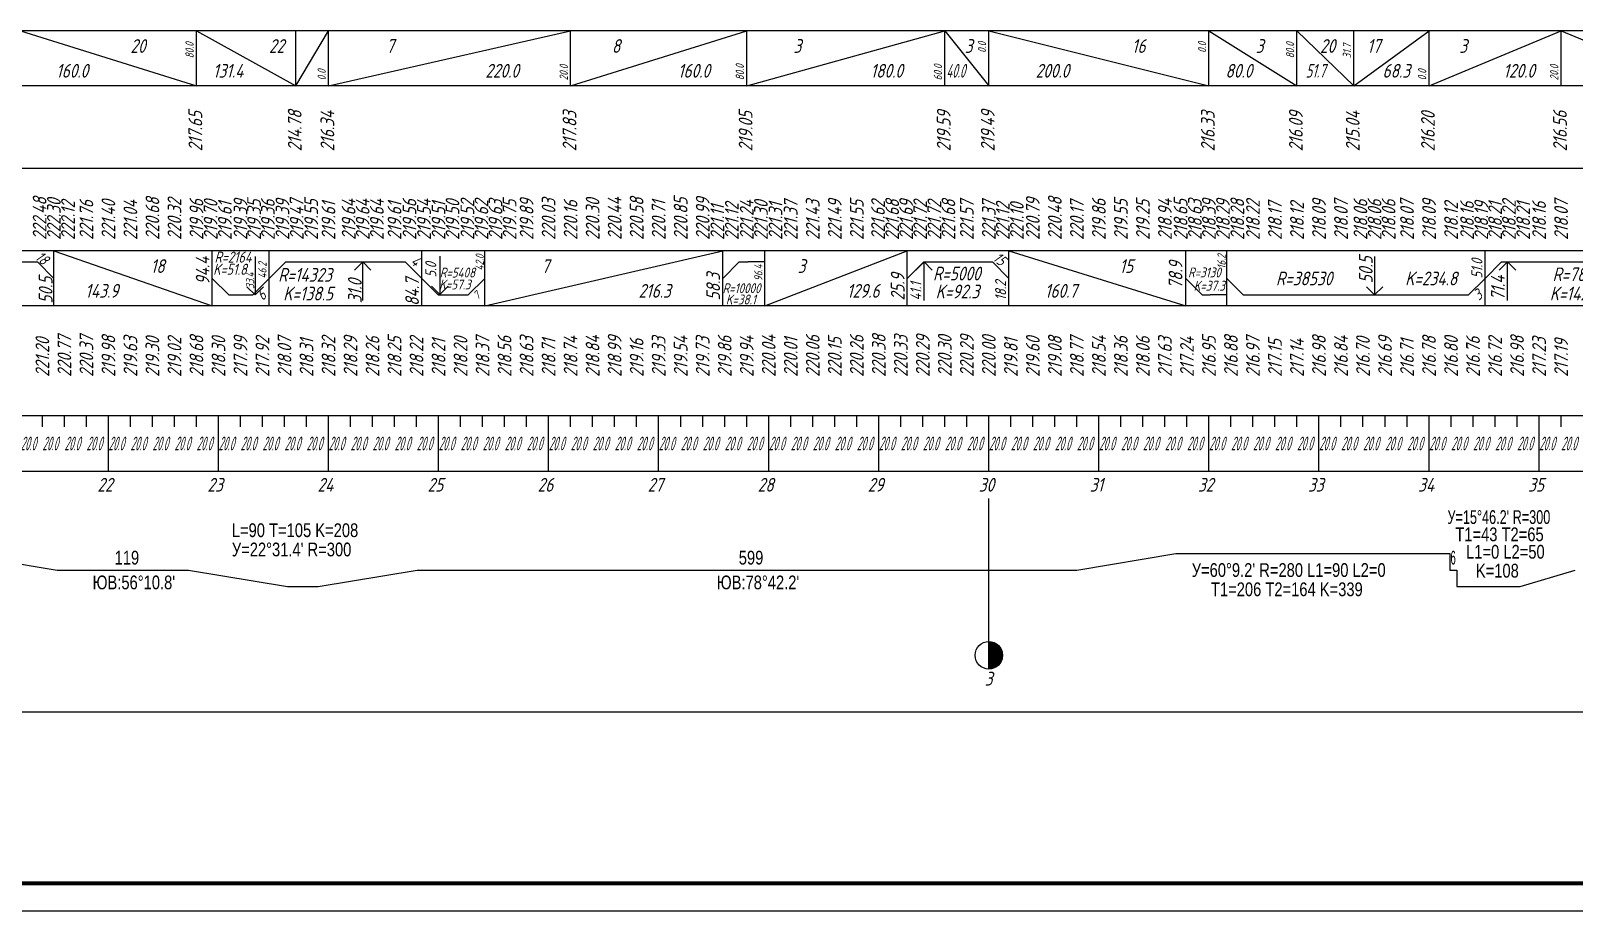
# Model space of a CAD drawing. Extents: x 2172 to 5772, y -842 to -248.
# Drawn here: x 2693.1 to 2973.6, y -842.5 to -682.5 of the extents above; entities that cross this region are included whole.
import ezdxf

# ---------------------------------------------------------------- set-up
doc = ezdxf.new("R2010")
doc.units = 0
doc.header["$MEASUREMENT"] = 0
doc.linetypes.add('CONTI', pattern=[0])
doc.linetypes.add('TP0', pattern=[0])
doc.layers.get('0').update_dxf_attribs({"linetype": 'CONTINUOUS'})
for name, color, linetype in [('RAMKA', 7, 'CONTI'), ('КРАСНЫЕ_ОТМЕТКИ', 1, 'CONTINUOUS'), ('ОСЬ_УКЛОН_И_КРИВАЯ', 1, 'CONTINUOUS'), ('ОТМЕТКИ_КЮВЕТОВ', 7, 'CONTINUOUS'), ('ПИКЕТЫ', 7, 'CONTINUOUS'), ('ТАБЛИЦА', 7, 'CONTINUOUS'), ('ЧЕРНЫЕ_ОТМЕТКИ', 7, 'CONTINUOUS')]:
    doc.layers.add(name, color=color, linetype=linetype)
doc.styles.add('ГОСТ', font='gost.TTF', dxfattribs={"oblique": 15, "height": 1})

msp = doc.modelspace()

# ---------------------------------------------------------------- linework, layer by layer
msp.add_line((3107.23, -682.48), (2267.23, -682.48))
at = {"linetype": 'TP0'}
for p, q in [((3107.23, -692.48), (2267.23, -692.48)), ((3107.23, -707.48), (2267.23, -707.48)), ((3107.23, -722.48), (2267.23, -722.48)), ((3107.23, -732.48), (2267.23, -732.48)), ((3107.23, -752.48), (2267.23, -752.48)), ((2267.23, -762.48), (3107.23, -762.48)), ((3301.6, -842.48), (2171.6, -842.48))]:
    msp.add_line(p, q, dxfattribs=at)
at = {"linetype": 'Continuous'}
msp.add_line((2202.23, -806.28), (3107.23, -806.28), dxfattribs=at)
at = {"layer": 'RAMKA', "color": 250, "lineweight": 70}
msp.add_line((3296.6, -837.48), (2191.6, -837.48), dxfattribs=at)
at = {"layer": 'ОСЬ_УКЛОН_И_КРИВАЯ'}
for p, q in [((2697.32, -732.48), (2697.32, -722.48)), ((2697.32, -722.48), (2726.11, -732.48)), ((2726.11, -732.48), (2726.11, -722.48)), ((2733.9, -723.48), (2733.9, -730.48)), ((2736.47, -732.48), (2736.47, -722.48)), ((2764.17, -732.48), (2764.17, -722.48)), ((2767.45, -723.41), (2767.45, -730.41)), ((2775.63, -732.48), (2775.63, -722.48)), ((2775.63, -732.48), (2818.89, -722.48)), ((2818.89, -732.48), (2818.89, -722.48)), ((2826.5, -732.48), (2826.5, -722.48)), ((2826.5, -732.48), (2852.42, -722.48)), ((2852.42, -732.48), (2852.42, -722.48)), ((2870.87, -732.48), (2870.87, -722.48)), ((2870.87, -722.48), (2903.01, -732.48)), ((2903.01, -732.48), (2903.01, -722.48)), ((2910.48, -732.48), (2910.48, -722.48)), ((2937.34, -723.48), (2937.34, -730.48)), ((2957.43, -732.48), (2957.43, -722.48)), ((2679.07, -724.48), (2694.32, -724.48)), ((2697.32, -727.48), (2694.32, -724.48)), ((2736.47, -727.48), (2739.47, -724.48)), ((2739.47, -724.48), (2761.17, -724.48)), ((2753.44, -724.48), (2751.94, -725.98)), ((2753.44, -731.48), (2753.44, -724.48)), ((2753.44, -724.48), (2754.94, -725.98)), ((2764.17, -727.48), (2761.17, -724.48)), ((2818.89, -727.48), (2821.89, -724.48)), ((2821.89, -724.48), (2823.5, -724.48)), ((2826.5, -724.48), (2823.5, -724.48)), ((2852.42, -727.48), (2855.42, -724.48)), ((2855.46, -724.48), (2853.96, -725.98)), ((2855.42, -724.48), (2867.87, -724.48)), ((2855.46, -731.48), (2855.46, -724.48)), ((2855.46, -724.48), (2856.96, -725.98)), ((2870.87, -727.48), (2867.87, -724.48)), ((2957.43, -727.48), (2960.43, -724.48)), ((2961.5, -724.48), (2960, -725.98)), ((2960.43, -724.48), (2982.85, -724.48)), ((2961.5, -731.48), (2961.5, -724.48)), ((2961.5, -724.48), (2963, -725.98)), ((2726.11, -727.48), (2729.11, -730.48)), ((2733.9, -730.48), (2732.4, -728.98)), ((2736.47, -727.48), (2733.47, -730.48)), ((2733.9, -730.48), (2735.4, -728.98)), ((2764.17, -727.48), (2767.17, -730.48)), ((2767.45, -730.41), (2765.95, -728.91)), ((2767.45, -730.41), (2768.95, -728.91)), ((2775.63, -727.48), (2772.63, -730.48)), ((2903.01, -727.48), (2906.01, -730.48)), ((2910.48, -727.48), (2913.48, -730.48)), ((2937.34, -730.48), (2935.84, -728.98)), ((2937.34, -730.48), (2938.84, -728.98)), ((2957.43, -727.48), (2954.43, -730.48)), ((2729.11, -730.48), (2733.47, -730.48)), ((2767.17, -730.48), (2772.63, -730.48)), ((2906.01, -730.48), (2907.48, -730.48)), ((2910.48, -730.48), (2907.48, -730.48)), ((2913.48, -730.48), (2954.43, -730.48))]:
    msp.add_line(p, q, dxfattribs=at)
at = {"layer": 'ОТМЕТКИ_КЮВЕТОВ'}
for p, q in [((2691.23, -682.48), (2723.23, -692.48)), ((2723.23, -692.48), (2723.23, -682.48)), ((2723.23, -682.48), (2741.29, -692.48)), ((2741.29, -692.48), (2741.29, -682.48)), ((2741.29, -692.48), (2747.23, -682.48)), ((2747.23, -692.48), (2747.23, -682.48)), ((2747.23, -692.48), (2791.23, -682.48)), ((2791.23, -692.48), (2791.23, -682.48)), ((2791.23, -692.48), (2823.23, -682.48)), ((2823.23, -692.48), (2823.23, -682.48)), ((2823.23, -692.48), (2859.23, -682.48)), ((2859.23, -692.48), (2859.23, -682.48)), ((2859.23, -682.48), (2867.23, -692.48)), ((2867.23, -692.48), (2867.23, -682.48)), ((2867.23, -682.48), (2907.23, -692.48)), ((2907.23, -692.48), (2907.23, -682.48)), ((2907.23, -682.48), (2923.23, -692.48)), ((2923.23, -692.48), (2923.23, -682.48)), ((2923.23, -682.48), (2933.57, -692.48)), ((2933.57, -692.48), (2933.57, -682.48)), ((2933.57, -692.48), (2947.23, -682.48)), ((2947.23, -692.48), (2947.23, -682.48)), ((2947.23, -692.48), (2971.23, -682.48)), ((2971.23, -692.48), (2971.23, -682.48)), ((2971.23, -682.48), (2995.23, -692.48))]:
    msp.add_line(p, q, dxfattribs=at)
at = {"layer": 'ТАБЛИЦА'}
for p, q in [((2867.23, -798.48), (2867.23, -767.48)), ((2867.23, -793.48), (2867.23, -798.48)), ((2867.33, -793.48), (2867.33, -798.48)), ((2867.43, -793.49), (2867.43, -798.47)), ((2867.53, -793.5), (2867.53, -798.46)), ((2867.63, -793.51), (2867.63, -798.45)), ((2867.73, -793.53), (2867.73, -798.43)), ((2867.83, -793.55), (2867.83, -798.4)), ((2867.93, -793.58), (2867.93, -798.38)), ((2868.03, -793.61), (2868.03, -798.35)), ((2868.13, -793.65), (2868.13, -798.31)), ((2868.23, -793.69), (2868.23, -798.27)), ((2868.33, -793.73), (2868.33, -798.22)), ((2868.43, -793.78), (2868.43, -798.17)), ((2868.53, -793.84), (2868.53, -798.11)), ((2868.63, -793.91), (2868.63, -798.05)), ((2868.73, -793.98), (2868.73, -797.98)), ((2868.83, -794.06), (2868.83, -797.9)), ((2868.93, -794.14), (2868.93, -797.81)), ((2869.03, -794.24), (2869.03, -797.71)), ((2869.13, -794.35), (2869.13, -797.6)), ((2869.23, -794.48), (2869.23, -797.48)), ((2869.33, -794.62), (2869.33, -797.33)), ((2869.43, -794.79), (2869.43, -797.17)), ((2869.53, -795), (2869.53, -796.96)), ((2869.63, -795.28), (2869.63, -796.68))]:
    msp.add_line(p, q, dxfattribs=at)
msp.add_circle((2867.23, -795.98), 2.5, dxfattribs=at)
at = {"layer": 'ЧЕРНЫЕ_ОТМЕТКИ'}
for p, q in [((2695.23, -754.48), (2695.23, -752.48)), ((2699.23, -754.48), (2699.23, -752.48)), ((2703.23, -754.48), (2703.23, -752.48)), ((2707.23, -762.48), (2707.23, -752.48)), ((2711.23, -754.48), (2711.23, -752.48)), ((2715.23, -754.48), (2715.23, -752.48)), ((2719.23, -754.48), (2719.23, -752.48)), ((2723.23, -754.48), (2723.23, -752.48)), ((2727.23, -762.48), (2727.23, -752.48)), ((2731.23, -754.48), (2731.23, -752.48)), ((2735.23, -754.48), (2735.23, -752.48)), ((2739.23, -754.48), (2739.23, -752.48)), ((2743.23, -754.48), (2743.23, -752.48)), ((2747.23, -762.48), (2747.23, -752.48)), ((2751.23, -754.48), (2751.23, -752.48)), ((2755.23, -754.48), (2755.23, -752.48)), ((2759.23, -754.48), (2759.23, -752.48)), ((2763.23, -754.48), (2763.23, -752.48)), ((2767.23, -762.48), (2767.23, -752.48)), ((2771.23, -754.48), (2771.23, -752.48)), ((2775.23, -754.48), (2775.23, -752.48)), ((2779.23, -754.48), (2779.23, -752.48)), ((2783.23, -754.48), (2783.23, -752.48)), ((2787.23, -762.48), (2787.23, -752.48)), ((2791.23, -754.48), (2791.23, -752.48)), ((2795.23, -754.48), (2795.23, -752.48)), ((2799.23, -754.48), (2799.23, -752.48)), ((2803.23, -754.48), (2803.23, -752.48)), ((2807.23, -762.48), (2807.23, -752.48)), ((2811.23, -754.48), (2811.23, -752.48)), ((2815.23, -754.48), (2815.23, -752.48)), ((2819.23, -754.48), (2819.23, -752.48)), ((2823.23, -754.48), (2823.23, -752.48)), ((2827.23, -762.48), (2827.23, -752.48)), ((2831.23, -754.48), (2831.23, -752.48)), ((2835.23, -754.48), (2835.23, -752.48)), ((2839.23, -754.48), (2839.23, -752.48)), ((2843.23, -754.48), (2843.23, -752.48)), ((2847.23, -762.48), (2847.23, -752.48)), ((2851.23, -754.48), (2851.23, -752.48)), ((2855.23, -754.48), (2855.23, -752.48)), ((2859.23, -754.48), (2859.23, -752.48)), ((2863.23, -754.48), (2863.23, -752.48)), ((2867.23, -762.48), (2867.23, -752.48)), ((2871.23, -754.48), (2871.23, -752.48)), ((2875.23, -754.48), (2875.23, -752.48)), ((2879.23, -754.48), (2879.23, -752.48)), ((2883.23, -754.48), (2883.23, -752.48)), ((2887.23, -762.48), (2887.23, -752.48)), ((2891.23, -754.48), (2891.23, -752.48)), ((2895.23, -754.48), (2895.23, -752.48)), ((2899.23, -754.48), (2899.23, -752.48)), ((2903.23, -754.48), (2903.23, -752.48)), ((2907.23, -762.48), (2907.23, -752.48)), ((2911.23, -754.48), (2911.23, -752.48)), ((2915.23, -754.48), (2915.23, -752.48)), ((2919.23, -754.48), (2919.23, -752.48)), ((2923.23, -754.48), (2923.23, -752.48)), ((2927.23, -762.48), (2927.23, -752.48)), ((2931.23, -754.48), (2931.23, -752.48)), ((2935.23, -754.48), (2935.23, -752.48)), ((2939.23, -754.48), (2939.23, -752.48)), ((2943.23, -754.48), (2943.23, -752.48)), ((2947.23, -762.48), (2947.23, -752.48)), ((2951.23, -754.48), (2951.23, -752.48)), ((2955.23, -754.48), (2955.23, -752.48)), ((2959.23, -754.48), (2959.23, -752.48)), ((2963.23, -754.48), (2963.23, -752.48)), ((2967.23, -762.48), (2967.23, -752.48)), ((2971.23, -754.48), (2971.23, -752.48)), ((2679.93, -777.48), (2697.93, -780.48)), ((2883.21, -780.48), (2901.21, -777.48)), ((2901.21, -777.48), (2951, -777.48)), ((2951, -777.48), (2951, -780.48)), ((2697.93, -780.48), (2721.78, -780.48)), ((2721.78, -780.48), (2739.78, -783.48)), ((2745.37, -783.48), (2763.37, -780.48)), ((2763.37, -780.48), (2883.21, -780.48)), ((2951, -780.48), (2952.27, -780.48)), ((2952.27, -780.48), (2952.27, -783.48)), ((2963.79, -783.48), (2973.79, -780.48)), ((2739.78, -783.48), (2745.37, -783.48)), ((2952.27, -783.48), (2963.79, -783.48))]:
    msp.add_line(p, q, dxfattribs=at)

# ---------------------------------------------------------------- texts
at = {"layer": 'КРАСНЫЕ_ОТМЕТКИ', "style": 'ГОСТ', "oblique": 15}
for s, p in [('222.48', (2695.98, -720.48)), ('220.85', (2812.48, -720.48)), ('220.48', (2880.48, -720.48)), ('222.30', (2698.57, -720.48)), ('222.12', (2701.13, -720.48)), ('221.76', (2704.48, -720.48)), ('221.40', (2708.48, -720.48)), ('221.04', (2712.48, -720.48)), ('220.68', (2716.48, -720.48)), ('220.32', (2720.48, -720.48)), ('219.96', (2724.48, -720.48)), ('219.70', (2727.06, -720.48)), ('219.61', (2729.65, -720.48)), ('219.39', (2732.48, -720.48)), ('219.35', (2734.95, -720.48)), ('219.36', (2737.47, -720.48)), ('219.39', (2740.11, -720.48)), ('219.47', (2742.7, -720.48)), ('219.55', (2745.34, -720.48)), ('219.61', (2748.48, -720.48)), ('219.64', (2752.14, -720.48)), ('219.64', (2754.69, -720.48)), ('219.64', (2757.27, -720.48)), ('219.61', (2760.48, -720.48)), ('219.56', (2763.2, -720.48)), ('219.54', (2765.83, -720.48)), ('219.51', (2768.48, -720.48)), ('219.50', (2771.02, -720.48)), ('219.52', (2773.72, -720.48)), ('219.62', (2776.27, -720.48)), ('219.63', (2778.82, -720.48)), ('219.75', (2781.39, -720.48)), ('219.89', (2784.48, -720.48)), ('220.03', (2788.48, -720.48)), ('220.16', (2792.48, -720.48)), ('220.30', (2796.48, -720.48)), ('220.44', (2800.48, -720.48)), ('220.58', (2804.48, -720.48)), ('220.71', (2808.48, -720.48)), ('220.99', (2816.48, -720.48)), ('221.11', (2819.14, -720.48)), ('221.12', (2821.77, -720.48)), ('221.24', (2824.48, -720.48)), ('221.30', (2827.07, -720.48)), ('221.31', (2829.71, -720.48)), ('221.37', (2832.48, -720.48)), ('221.43', (2836.48, -720.48)), ('221.49', (2840.48, -720.48)), ('221.55', (2844.48, -720.48)), ('221.62', (2848.34, -720.48)), ('221.68', (2850.92, -720.48)), ('221.69', (2853.45, -720.48)), ('221.72', (2856.01, -720.48)), ('221.72', (2858.58, -720.48)), ('221.68', (2861.14, -720.48)), ('221.57', (2864.48, -720.48)), ('221.37', (2868.48, -720.48)), ('221.12', (2871.01, -720.48)), ('221.10', (2873.58, -720.48)), ('220.79', (2876.48, -720.48)), ('220.17', (2884.48, -720.48)), ('219.86', (2888.48, -720.48)), ('219.55', (2892.48, -720.48)), ('219.25', (2896.48, -720.48)), ('218.94', (2900.48, -720.48)), ('218.65', (2903.34, -720.48)), ('218.63', (2905.93, -720.48)), ('218.39', (2908.48, -720.48)), ('218.29', (2911.03, -720.48)), ('218.28', (2913.64, -720.48)), ('218.22', (2916.48, -720.48)), ('218.17', (2920.48, -720.48)), ('218.12', (2924.48, -720.48)), ('218.09', (2928.48, -720.48)), ('218.07', (2932.48, -720.48)), ('218.06', (2936.02, -720.48)), ('218.06', (2938.59, -720.48)), ('218.06', (2941.14, -720.48)), ('218.07', (2944.48, -720.48)), ('218.09', (2948.48, -720.48)), ('218.12', (2952.48, -720.48)), ('218.16', (2955.39, -720.48)), ('218.19', (2957.97, -720.48)), ('218.21', (2960.48, -720.48)), ('218.22', (2963, -720.48)), ('218.21', (2965.59, -720.48)), ('218.16', (2968.48, -720.48)), ('218.07', (2972.48, -720.48))]:
    msp.add_text(s, height=2.5, rotation=90, dxfattribs=at).set_placement(p)
at = {"layer": 'ОСЬ_УКЛОН_И_КРИВАЯ', "style": 'ГОСТ', "oblique": 15}
for s, height, rotation, p in [('18', 2, 320, (2693.77, -723.88)), ('94.4', 2.5, 90, (2725.61, -728.63)), ('42.0', 1.5, 90, (2775.46, -726.04)), ('15', 2, 320, (2867.82, -724.06)), ('16.2', 1.5, 90, (2910.28, -725.75)), ('50.5', 2.5, 90, (2936.99, -728.36)), ('33.4', 1.5, 90, (2733.73, -729.36)), ('46.2', 1.5, 90, (2735.97, -727.48)), ('4', 2, 320, (2761.97, -724.67)), ('5.0', 2, 90, (2766.82, -727.3)), ('58.3', 2.5, 90, (2818.39, -731.48)), ('96.4', 1.5, 90, (2826.1, -727.97)), ('25.9', 2.5, 90, (2851.92, -731.48)), ('78.9', 2.5, 90, (2902.43, -729.36)), ('51.0', 2, 90, (2956.93, -727.48)), ('50.5', 2.5, 90, (2697.08, -732.06)), ('31.0', 2.5, 90, (2753.27, -731.98)), ('84.7', 2.5, 90, (2763.67, -732.48)), ('41.1', 2, 90, (2854.96, -731.48)), ('18.2', 2, 90, (2870.37, -731.48)), ('71.4', 2.5, 90, (2961, -731.48)), ('6', 2, 40, (2735.22, -731.62)), ('7', 1.5, 40, (2774.3, -731.41)), ('3', 2, 40, (2956.28, -731.58))]:
    msp.add_text(s, height=height, rotation=rotation, dxfattribs=at).set_placement(p)
for s, height, p in [('R=2164', 2, (2726.52, -724.6)), ('18', 2.5, (2714.91, -726.48)), ('K=51.8', 2, (2726.28, -726.81)), ('R=14323', 2.5, (2738.08, -728.08)), ('R=5408', 1.8, (2767.45, -727.31)), ('7', 2.5, (2785.94, -726.48)), ('3', 2.5, (2832.48, -726.48)), ('R=5000', 2.5, (2857.09, -727.84)), ('15', 2.5, (2890.97, -726.48)), ('R=3130', 1.8, (2903.44, -727.29)), ('R=38530', 2.5, (2919.41, -728.73)), ('K=234.8', 2.5, (2942.89, -728.73)), ('R=7800', 2.5, (2969.68, -727.98)), ('143.9', 2.5, (2703.02, -730.98)), ('K=138.5', 2.5, (2739, -731.48)), ('K=57.3', 1.8, (2767.35, -729.48)), ('216.3', 2.5, (2803.57, -730.98)), ('R=10000', 1.8, (2818.85, -730.16)), ('129.6', 2.5, (2841.44, -730.98)), ('K=92.3', 2.5, (2857.58, -731.1)), ('160.7', 2.5, (2877.41, -730.98)), ('K=37.3', 1.8, (2904.47, -729.71)), ('K=142.1', 2.5, (2969.18, -731.48)), ('K=38.1', 1.8, (2819.44, -732.21))]:
    msp.add_text(s, height=height, dxfattribs=at).set_placement(p)
at = {"layer": 'ОТМЕТКИ_КЮВЕТОВ', "style": 'ГОСТ', "oblique": 15}
for s, p in [('20', (2711.23, -686.48)), ('22', (2736.42, -686.48)), ('7', (2757.73, -686.48)), ('8', (2798.73, -686.48)), ('3', (2831.73, -686.48)), ('3', (2862.85, -686.48)), ('16', (2893.23, -686.48)), ('3', (2915.73, -686.48)), ('20', (2927.42, -686.48)), ('17', (2935.98, -686.48)), ('3', (2952.73, -686.48)), ('160.0', (2697.73, -690.98)), ('131.4', (2726.23, -690.98)), ('220.0', (2775.73, -690.98)), ('160.0', (2810.73, -690.98)), ('180.0', (2845.73, -690.98)), ('200.0', (2875.73, -690.98)), ('80.0', (2910.23, -690.98)), ('68.3', (2938.78, -690.98)), ('120.0', (2960.73, -690.98))]:
    msp.add_text(s, height=2.5, dxfattribs=at).set_placement(p)
for s, p in [('0.0', (2866.73, -686.48)), ('0.0', (2906.73, -686.48)), ('80.0', (2722.73, -687.48)), ('80.0', (2922.73, -687.48)), ('31.7', (2933.07, -687.48)), ('0.0', (2746.73, -691.48)), ('20.0', (2790.73, -691.48)), ('80.0', (2822.73, -691.48)), ('60.0', (2858.73, -691.48)), ('0.0', (2946.73, -691.48)), ('20.0', (2970.73, -691.48))]:
    msp.add_text(s, height=1.5, rotation=90, dxfattribs=at).set_placement(p)
for s, width, p in [('40.0', 0.7, (2859.5, -690.98)), ('51.7', 0.8, (2924.81, -690.98))]:
    msp.add_text(s, height=2.5, dxfattribs=dict(at, width=width)).set_placement(p)
at = {"layer": 'ПИКЕТЫ', "style": 'ГОСТ', "oblique": 15}
for s, p in [('22', (2705.23, -766.23)), ('23', (2725.23, -766.23)), ('24', (2745.23, -766.23)), ('25', (2765.23, -766.23)), ('26', (2785.23, -766.23)), ('27', (2805.23, -766.23)), ('28', (2825.23, -766.23)), ('29', (2845.23, -766.23)), ('30', (2865.39, -766.23)), ('31', (2885.56, -766.23)), ('32', (2905.23, -766.23)), ('33', (2925.23, -766.23)), ('34', (2945.23, -766.23)), ('35', (2965.23, -766.23))]:
    msp.add_text(s, height=2.5, dxfattribs=at).set_placement(p)
at = {"layer": 'ТАБЛИЦА', "style": 'ГОСТ', "oblique": 15}
msp.add_text('3', height=2.5, dxfattribs=at).set_placement((2866.48, -801.48))
at = {"layer": 'ЧЕРНЫЕ_ОТМЕТКИ', "style": 'ГОСТ', "oblique": 15}
for s, p in [('217.65', (2724.28, -704.38)), ('214.78', (2742.34, -704.38)), ('216.34', (2748.28, -704.38)), ('217.83', (2792.28, -704.38)), ('219.05', (2824.28, -704.38)), ('219.59', (2860.28, -704.38)), ('219.49', (2868.28, -704.38)), ('216.33', (2908.28, -704.38)), ('216.09', (2924.28, -704.38)), ('215.04', (2934.62, -704.38)), ('216.20', (2948.28, -704.38)), ('216.56', (2972.28, -704.38)), ('220.77', (2700.48, -745.37)), ('220.37', (2704.48, -745.37)), ('219.98', (2708.48, -745.37)), ('218.68', (2724.48, -745.37)), ('218.07', (2740.48, -745.37)), ('218.25', (2760.48, -745.37)), ('218.37', (2776.48, -745.37)), ('218.63', (2784.48, -745.37)), ('218.99', (2800.48, -745.37)), ('220.06', (2836.48, -745.37)), ('220.26', (2844.48, -745.37)), ('220.38', (2848.48, -745.37)), ('220.33', (2852.48, -745.37)), ('220.29', (2856.48, -745.37)), ('220.30', (2860.48, -745.37)), ('220.29', (2864.48, -745.37)), ('220.00', (2868.48, -745.37)), ('218.77', (2884.48, -745.37)), ('216.95', (2908.48, -745.37)), ('216.88', (2912.48, -745.37)), ('216.97', (2916.48, -745.37)), ('216.98', (2928.48, -745.37)), ('216.98', (2964.48, -745.37)), ('221.20', (2696.48, -745.37)), ('219.63', (2712.48, -745.37)), ('219.30', (2716.48, -745.37)), ('219.02', (2720.48, -745.37)), ('218.30', (2728.48, -745.37)), ('217.99', (2732.48, -745.37)), ('217.92', (2736.48, -745.37)), ('218.31', (2744.48, -745.37)), ('218.32', (2748.48, -745.37)), ('218.29', (2752.48, -745.37)), ('218.26', (2756.48, -745.37)), ('218.22', (2764.48, -745.37)), ('218.21', (2768.48, -745.37)), ('218.20', (2772.48, -745.37)), ('218.56', (2780.48, -745.37)), ('218.71', (2788.48, -745.37)), ('218.74', (2792.48, -745.37)), ('218.84', (2796.48, -745.37)), ('219.16', (2804.48, -745.37)), ('219.33', (2808.48, -745.37)), ('219.54', (2812.48, -745.37)), ('219.73', (2816.48, -745.37)), ('219.86', (2820.48, -745.37)), ('219.94', (2824.48, -745.37)), ('220.04', (2828.48, -745.37)), ('220.01', (2832.48, -745.37)), ('220.15', (2840.48, -745.37)), ('219.81', (2872.48, -745.37)), ('219.60', (2876.48, -745.37)), ('219.08', (2880.48, -745.37)), ('218.54', (2888.48, -745.37)), ('218.36', (2892.48, -745.37)), ('218.06', (2896.48, -745.37)), ('217.63', (2900.48, -745.37)), ('217.24', (2904.48, -745.37)), ('217.15', (2920.48, -745.37)), ('217.14', (2924.48, -745.37)), ('216.84', (2932.48, -745.37)), ('216.70', (2936.48, -745.37)), ('216.69', (2940.48, -745.37)), ('216.71', (2944.48, -745.37)), ('216.78', (2948.48, -745.37)), ('216.80', (2952.48, -745.37)), ('216.76', (2956.48, -745.37)), ('216.72', (2960.48, -745.37)), ('217.23', (2968.48, -745.37)), ('217.19', (2972.48, -745.37))]:
    msp.add_text(s, height=2.5, rotation=90, dxfattribs=at).set_placement(p)
at = {"layer": 'ЧЕРНЫЕ_ОТМЕТКИ', "style": 'ГОСТ', "oblique": 15, "width": 0.6}
for p in [(2691.23, -758.73), (2695.23, -758.73), (2699.23, -758.73), (2703.23, -758.73), (2707.23, -758.73), (2711.23, -758.73), (2715.23, -758.73), (2719.23, -758.73), (2723.23, -758.73), (2727.23, -758.73), (2731.23, -758.73), (2735.23, -758.73), (2739.23, -758.73), (2743.23, -758.73), (2747.23, -758.73), (2751.23, -758.73), (2755.23, -758.73), (2759.23, -758.73), (2763.23, -758.73), (2767.23, -758.73), (2771.23, -758.73), (2775.23, -758.73), (2779.23, -758.73), (2783.23, -758.73), (2787.23, -758.73), (2791.23, -758.73), (2795.23, -758.73), (2799.23, -758.73), (2803.23, -758.73), (2807.23, -758.73), (2811.23, -758.73), (2815.23, -758.73), (2819.23, -758.73), (2823.23, -758.73), (2827.23, -758.73), (2831.23, -758.73), (2835.23, -758.73), (2839.23, -758.73), (2843.23, -758.73), (2847.23, -758.73), (2851.23, -758.73), (2855.23, -758.73), (2859.23, -758.73), (2863.23, -758.73), (2867.23, -758.73), (2871.23, -758.73), (2875.23, -758.73), (2879.23, -758.73), (2883.23, -758.73), (2887.23, -758.73), (2891.23, -758.73), (2895.23, -758.73), (2899.23, -758.73), (2903.23, -758.73), (2907.23, -758.73), (2911.23, -758.73), (2915.23, -758.73), (2919.23, -758.73), (2923.23, -758.73), (2927.23, -758.73), (2931.23, -758.73), (2935.23, -758.73), (2939.23, -758.73), (2943.23, -758.73), (2947.23, -758.73), (2951.23, -758.73), (2955.23, -758.73), (2959.23, -758.73), (2963.23, -758.73), (2967.23, -758.73), (2971.23, -758.73)]:
    msp.add_text('20.0', height=2.5, dxfattribs=at).set_placement(p)
at = {"layer": 'ЧЕРНЫЕ_ОТМЕТКИ'}
for s, width, p in [("У=15°46.2' R=300", 0.688472, (2950.58, -772.1)), ('L=90 T=105 K=208', 0.8, (2729.66, -774.49)), ('T1=43 T2=65', 0.8, (2952.01, -775.24)), ("У=22°31.4' R=300", 0.8, (2729.66, -777.99)), ('L1=0 L2=50', 0.8, (2953.97, -778.41)), ('119', 0.8, (2708.36, -779.48)), ('599', 0.8, (2821.79, -779.48)), ("У=60°9.2' R=280 L1=90 L2=0", 0.8, (2904.1, -781.73)), ('6', 0.50962, (2951.14, -779.48)), ('K=108', 0.8, (2955.74, -781.85)), ("ЮВ:56°10.8'", 0.8, (2704.36, -783.98)), ("ЮВ:78°42.2'", 0.8, (2817.79, -783.98)), ('T1=206 T2=164 K=339', 0.8, (2907.6, -785.23))]:
    msp.add_text(s, height=2.5, dxfattribs=dict(at, width=width)).set_placement(p)

doc.saveas('drawing.dxf')
